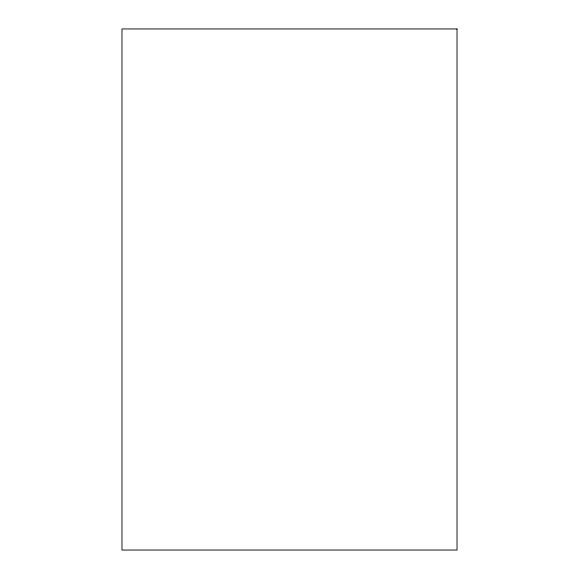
<?xml version="1.0" encoding="UTF-8"?>
<svg xmlns="http://www.w3.org/2000/svg" width="579" height="579" viewBox="0 0 579 579"><rect width="100%" height="100%" fill="white"/><g stroke="black" fill="none" stroke-linecap="round" stroke-linejoin="round"><path stroke-width="0.87" d="M457.019 28.95L121.981 28.95L121.981 550.05L457.019 550.05L457.019 28.95"/></g></svg>
